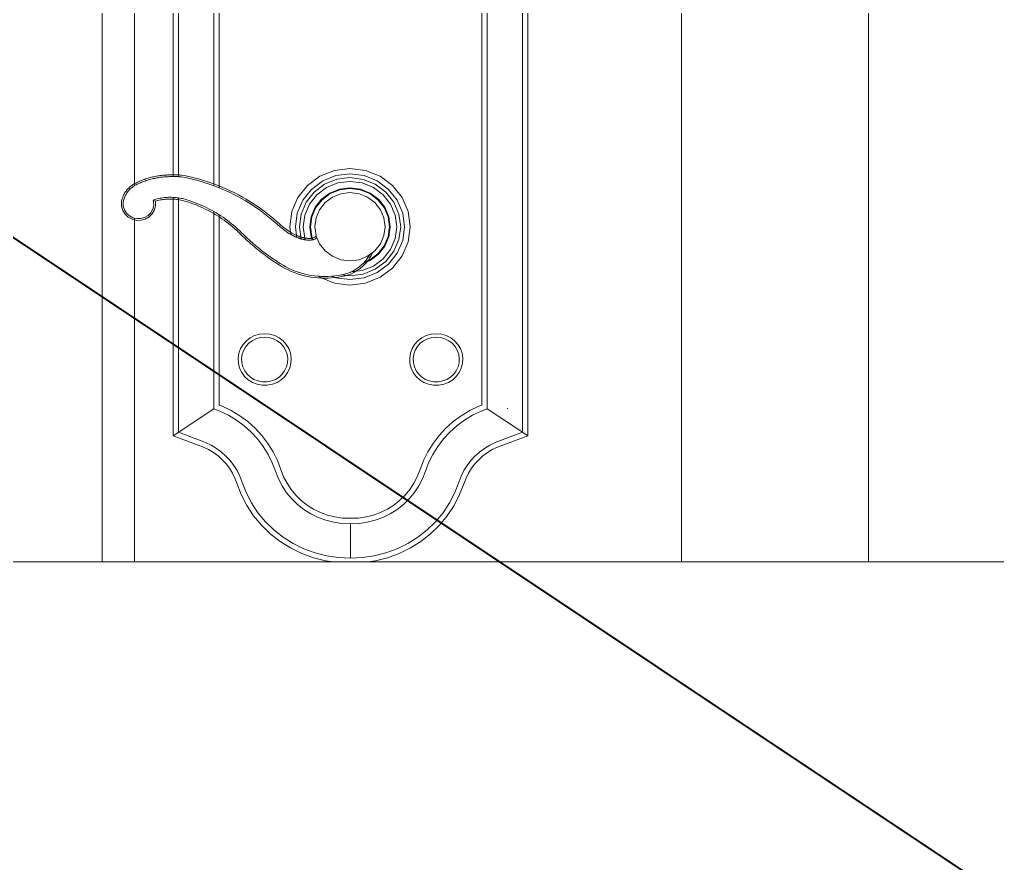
# Model space of a CAD drawing. Header units: inches. Extents: x 141029 to 151573, y -22384 to -18036.
# Drawn here: x 144641.56 to 144649.12, y -20345.36 to -20338.82 of the extents above; entities that cross this region are included whole.
import ezdxf

# ---------------------------------------------------------------- set-up
doc = ezdxf.new("R2010")
doc.units = ezdxf.units.IN
doc.header["$LTSCALE"] = 0.5
doc.header["$MEASUREMENT"] = 0
doc.layers.add('wall', color=1, linetype='Continuous', lineweight=40)
doc.layers.add('window', color=4, linetype='Continuous', lineweight=13)

msp = doc.modelspace()

# ---------------------------------------------------------------- linework, layer by layer
at = {"layer": 'wall'}
msp.add_line((141502.3127, -18246.2415), (147362.4398, -22155.7402), dxfattribs=at)
at = {"layer": 'window'}
for p, q in [((144648.1269, -20343.0225), (144648.1269, -20294.61)), ((144646.6807, -20343.0225), (144646.6807, -20296.1921)), ((144642.4507, -20340.1102), (144642.4507, -20300.2955)), ((144642.1987, -20300.54), (144642.1987, -20343.0225)), ((144642.7483, -20340.0399), (144642.7483, -20333.8241)), ((144645.4915, -20333.8241), (144645.4915, -20342.0456)), ((144642.7893, -20340.0272), (144642.7887, -20333.851)), ((144645.4511, -20333.851), (144645.4511, -20342.0188)), ((144643.0621, -20340.1109), (144643.0621, -20334.0328)), ((144643.1051, -20334.0614), (144643.1051, -20340.1275)), ((144645.1347, -20341.8083), (144645.1347, -20334.0614)), ((144645.1777, -20334.0328), (144645.1777, -20341.8369)), ((144642.5823, -20340.045), (144642.5729, -20340.0474)), ((144642.5917, -20340.0428), (144642.5823, -20340.045)), ((144642.6013, -20340.0407), (144642.5917, -20340.0428)), ((144642.6108, -20340.0387), (144642.6013, -20340.0407)), ((144642.6204, -20340.0369), (144642.6108, -20340.0387)), ((144642.63, -20340.0353), (144642.6204, -20340.0369)), ((144642.6396, -20340.0338), (144642.63, -20340.0353)), ((144642.6417, -20340.0471), (144642.6323, -20340.0486)), ((144642.6492, -20340.0324), (144642.6396, -20340.0338)), ((144642.6511, -20340.0458), (144642.6417, -20340.0471)), ((144642.6589, -20340.0313), (144642.6492, -20340.0324)), ((144642.6605, -20340.0447), (144642.6511, -20340.0458)), ((144642.6686, -20340.0302), (144642.6589, -20340.0313)), ((144642.67, -20340.0437), (144642.6605, -20340.0447)), ((144642.6783, -20340.0294), (144642.6686, -20340.0302)), ((144642.6795, -20340.0428), (144642.67, -20340.0437)), ((144642.6839, -20340.0289), (144642.6783, -20340.0294)), ((144642.6849, -20340.0424), (144642.6795, -20340.0428)), ((144642.6894, -20340.0285), (144642.6839, -20340.0289)), ((144642.6904, -20340.042), (144642.6849, -20340.0424)), ((144642.6949, -20340.0282), (144642.6894, -20340.0285)), ((144642.6958, -20340.0417), (144642.6904, -20340.042)), ((144642.7005, -20340.0279), (144642.6949, -20340.0282)), ((144642.7013, -20340.0413), (144642.6958, -20340.0417)), ((144642.706, -20340.0276), (144642.7005, -20340.0279)), ((144642.7067, -20340.041), (144642.7013, -20340.0413)), ((144642.7116, -20340.0273), (144642.706, -20340.0276)), ((144642.7122, -20340.0408), (144642.7067, -20340.041)), ((144642.7171, -20340.0271), (144642.7116, -20340.0273)), ((144642.7177, -20340.0406), (144642.7122, -20340.0408)), ((144642.7227, -20340.0269), (144642.7171, -20340.0271)), ((144642.7231, -20340.0404), (144642.7177, -20340.0406)), ((144642.7282, -20340.0267), (144642.7227, -20340.0269)), ((144642.7286, -20340.0402), (144642.7231, -20340.0404)), ((144642.7338, -20340.0266), (144642.7282, -20340.0267)), ((144642.734, -20340.0401), (144642.7286, -20340.0402)), ((144642.7393, -20340.0265), (144642.7338, -20340.0266)), ((144642.7395, -20340.04), (144642.734, -20340.0401)), ((144642.7449, -20340.0264), (144642.7393, -20340.0265)), ((144642.745, -20340.0399), (144642.7395, -20340.04)), ((144642.7504, -20340.0264), (144642.7449, -20340.0264)), ((144642.7483, -20340.0399), (144642.745, -20340.0399)), ((144642.7504, -20340.0399), (144642.7483, -20340.0399)), ((144642.756, -20340.0264), (144642.7504, -20340.0264)), ((144642.7559, -20340.0399), (144642.7504, -20340.0399)), ((144642.7614, -20340.04), (144642.7559, -20340.0399)), ((144642.7615, -20340.0265), (144642.756, -20340.0264)), ((144642.7668, -20340.04), (144642.7614, -20340.04)), ((144642.7671, -20340.0265), (144642.7615, -20340.0265)), ((144642.7723, -20340.0401), (144642.7668, -20340.04)), ((144642.7726, -20340.0266), (144642.7671, -20340.0265)), ((144642.7777, -20340.0403), (144642.7723, -20340.0401)), ((144642.7782, -20340.0268), (144642.7726, -20340.0266)), ((144642.7832, -20340.0405), (144642.7777, -20340.0403)), ((144642.7837, -20340.027), (144642.7782, -20340.0268)), ((144642.7887, -20340.0407), (144642.7832, -20340.0405)), ((144642.7893, -20340.0272), (144642.7837, -20340.027)), ((144642.7887, -20340.0407), (144642.7893, -20340.0272)), ((144642.7941, -20340.0409), (144642.7887, -20340.0407)), ((144642.7948, -20340.0274), (144642.7893, -20340.0272)), ((144642.7996, -20340.0412), (144642.7941, -20340.0409)), ((144642.8003, -20340.0277), (144642.7948, -20340.0274)), ((144642.805, -20340.0415), (144642.7996, -20340.0412)), ((144642.8059, -20340.028), (144642.8003, -20340.0277)), ((144642.8105, -20340.0418), (144642.805, -20340.0415)), ((144642.8123, -20340.0284), (144642.8059, -20340.028)), ((144642.8432, -20340.0482), (144642.8105, -20340.0418)), ((144642.8461, -20340.035), (144642.8123, -20340.0284)), ((144642.8789, -20340.0422), (144642.8461, -20340.035)), ((144642.9115, -20340.05), (144642.8789, -20340.0422)), ((144643.8834, -20340.0372), (144643.787, -20340.109)), ((144643.9957, -20339.992), (144643.8834, -20340.0372)), ((144644.007, -20340.0329), (144643.9052, -20340.0738)), ((144644.1162, -20339.9766), (144643.9957, -20339.992)), ((144644.1162, -20340.019), (144644.007, -20340.0329)), ((144644.2367, -20339.992), (144644.1162, -20339.9766)), ((144644.2255, -20340.0329), (144644.1162, -20340.019)), ((144644.3272, -20340.0738), (144644.2255, -20340.0329)), ((144644.349, -20340.0372), (144644.2367, -20339.992)), ((144644.4455, -20340.109), (144644.349, -20340.0372)), ((144642.4161, -20340.118), (144642.4103, -20340.1231)), ((144642.4222, -20340.1131), (144642.4161, -20340.118)), ((144642.4284, -20340.1084), (144642.4222, -20340.1131)), ((144642.4348, -20340.104), (144642.4284, -20340.1084)), ((144642.4367, -20340.1193), (144642.4309, -20340.1236)), ((144642.4414, -20340.0998), (144642.4348, -20340.104)), ((144642.4427, -20340.1152), (144642.4367, -20340.1193)), ((144642.4482, -20340.0959), (144642.4414, -20340.0998)), ((144642.4488, -20340.1113), (144642.4427, -20340.1152)), ((144642.455, -20340.0923), (144642.4482, -20340.0959)), ((144642.4507, -20340.1102), (144642.4488, -20340.1113)), ((144642.4551, -20340.1076), (144642.4507, -20340.1102)), ((144642.4638, -20340.0879), (144642.455, -20340.0923)), ((144642.4615, -20340.1042), (144642.4551, -20340.1076)), ((144642.47, -20340.1), (144642.4615, -20340.1042)), ((144642.4725, -20340.0837), (144642.4638, -20340.0879)), ((144642.4785, -20340.0959), (144642.47, -20340.1)), ((144642.4813, -20340.0797), (144642.4725, -20340.0837)), ((144642.4872, -20340.092), (144642.4785, -20340.0959)), ((144642.4902, -20340.0758), (144642.4813, -20340.0797)), ((144642.4958, -20340.0882), (144642.4872, -20340.092)), ((144642.4992, -20340.0721), (144642.4902, -20340.0758)), ((144642.5046, -20340.0845), (144642.4958, -20340.0882)), ((144642.5082, -20340.0685), (144642.4992, -20340.0721)), ((144642.5134, -20340.081), (144642.5046, -20340.0845)), ((144642.5173, -20340.065), (144642.5082, -20340.0685)), ((144642.5222, -20340.0776), (144642.5134, -20340.081)), ((144642.5264, -20340.0617), (144642.5173, -20340.065)), ((144642.5312, -20340.0744), (144642.5222, -20340.0776)), ((144642.5356, -20340.0586), (144642.5264, -20340.0617)), ((144642.5401, -20340.0713), (144642.5312, -20340.0744)), ((144642.5448, -20340.0556), (144642.5356, -20340.0586)), ((144642.5492, -20340.0684), (144642.5401, -20340.0713)), ((144642.5541, -20340.0527), (144642.5448, -20340.0556)), ((144642.5582, -20340.0656), (144642.5492, -20340.0684)), ((144642.5635, -20340.05), (144642.5541, -20340.0527)), ((144642.5673, -20340.0629), (144642.5582, -20340.0656)), ((144642.5729, -20340.0474), (144642.5635, -20340.05)), ((144642.5765, -20340.0604), (144642.5673, -20340.0629)), ((144642.5857, -20340.0581), (144642.5765, -20340.0604)), ((144642.595, -20340.0559), (144642.5857, -20340.0581)), ((144642.6042, -20340.0538), (144642.595, -20340.0559)), ((144642.6135, -20340.0519), (144642.6042, -20340.0538)), ((144642.6229, -20340.0502), (144642.6135, -20340.0519)), ((144642.6323, -20340.0486), (144642.6229, -20340.0502)), ((144642.8757, -20340.0553), (144642.8432, -20340.0482)), ((144642.908, -20340.0631), (144642.8757, -20340.0553)), ((144642.9402, -20340.0716), (144642.908, -20340.0631)), ((144642.944, -20340.0586), (144642.9115, -20340.05)), ((144642.9721, -20340.0808), (144642.9402, -20340.0716)), ((144642.9762, -20340.0679), (144642.944, -20340.0586)), ((144643.0039, -20340.0907), (144642.9721, -20340.0808)), ((144643.0083, -20340.0779), (144642.9762, -20340.0679)), ((144643.0354, -20340.1012), (144643.0039, -20340.0907)), ((144643.0401, -20340.0885), (144643.0083, -20340.0779)), ((144643.0621, -20340.1109), (144643.0354, -20340.1012)), ((144643.0716, -20340.0999), (144643.0401, -20340.0885)), ((144643.0666, -20340.1125), (144643.0621, -20340.1109)), ((144643.0976, -20340.1244), (144643.0666, -20340.1125)), ((144643.1029, -20340.1119), (144643.0716, -20340.0999)), ((144643.1339, -20340.1247), (144643.1029, -20340.1119)), ((144643.787, -20340.109), (144643.713, -20340.2025)), ((144643.9052, -20340.0738), (144643.8178, -20340.1389)), ((144643.9204, -20340.0994), (144643.8393, -20340.1597)), ((144644.0147, -20340.0607), (144643.9204, -20340.0994)), ((144644.0227, -20340.0896), (144643.9355, -20340.1246)), ((144644.1162, -20340.0478), (144644.0147, -20340.0607)), ((144644.1162, -20340.0776), (144644.0227, -20340.0896)), ((144644.2176, -20340.0614), (144644.1162, -20340.0478)), ((144644.2098, -20340.0896), (144644.1162, -20340.0776)), ((144644.297, -20340.1246), (144644.2098, -20340.0896)), ((144644.312, -20340.0994), (144644.2176, -20340.0614)), ((144644.3931, -20340.1597), (144644.312, -20340.0994)), ((144644.4146, -20340.1389), (144644.3272, -20340.0738)), ((144644.5195, -20340.2025), (144644.4455, -20340.109)), ((144642.3615, -20340.1918), (144642.3586, -20340.1989)), ((144642.3646, -20340.1848), (144642.3615, -20340.1918)), ((144642.368, -20340.1779), (144642.3646, -20340.1848)), ((144642.3717, -20340.1711), (144642.368, -20340.1779)), ((144642.3756, -20340.1645), (144642.3717, -20340.1711)), ((144642.3743, -20340.1969), (144642.3717, -20340.2036)), ((144642.3772, -20340.1904), (144642.3743, -20340.1969)), ((144642.3799, -20340.1581), (144642.3756, -20340.1645)), ((144642.3804, -20340.184), (144642.3772, -20340.1904)), ((144642.3843, -20340.1518), (144642.3799, -20340.1581)), ((144642.3839, -20340.1777), (144642.3804, -20340.184)), ((144642.3875, -20340.1715), (144642.3839, -20340.1777)), ((144642.3891, -20340.1457), (144642.3843, -20340.1518)), ((144642.3915, -20340.1655), (144642.3875, -20340.1715)), ((144642.394, -20340.1397), (144642.3891, -20340.1457)), ((144642.3956, -20340.1597), (144642.3915, -20340.1655)), ((144642.3992, -20340.134), (144642.394, -20340.1397)), ((144642.4, -20340.154), (144642.3956, -20340.1597)), ((144642.4046, -20340.1284), (144642.3992, -20340.134)), ((144642.4046, -20340.1484), (144642.4, -20340.154)), ((144642.4103, -20340.1231), (144642.4046, -20340.1284)), ((144642.4095, -20340.1431), (144642.4046, -20340.1484)), ((144642.4145, -20340.1379), (144642.4095, -20340.1431)), ((144642.4198, -20340.1329), (144642.4145, -20340.1379)), ((144642.4252, -20340.1282), (144642.4198, -20340.1329)), ((144642.4309, -20340.1236), (144642.4252, -20340.1282)), ((144643.1051, -20340.1275), (144643.0976, -20340.1244)), ((144643.1283, -20340.137), (144643.1051, -20340.1275)), ((144643.1587, -20340.1503), (144643.1283, -20340.137)), ((144643.1645, -20340.1381), (144643.1339, -20340.1247)), ((144643.1888, -20340.1642), (144643.1587, -20340.1503)), ((144643.1949, -20340.1521), (144643.1645, -20340.1381)), ((144643.2185, -20340.1788), (144643.1888, -20340.1642)), ((144643.2249, -20340.1668), (144643.1949, -20340.1521)), ((144643.2479, -20340.194), (144643.2185, -20340.1788)), ((144643.2546, -20340.1822), (144643.2249, -20340.1668)), ((144643.277, -20340.2099), (144643.2479, -20340.194)), ((144643.2839, -20340.1982), (144643.2546, -20340.1822)), ((144643.3129, -20340.2149), (144643.2839, -20340.1982)), ((144643.8178, -20340.1389), (144643.7507, -20340.2237)), ((144643.8393, -20340.1597), (144643.7771, -20340.2384)), ((144643.8606, -20340.1803), (144643.8031, -20340.253)), ((144643.9355, -20340.1246), (144643.8606, -20340.1803)), ((144643.9609, -20340.1674), (144643.8965, -20340.2152)), ((144643.9636, -20340.172), (144643.9004, -20340.219)), ((144644.0358, -20340.1372), (144643.9609, -20340.1674)), ((144644.0372, -20340.1424), (144643.9636, -20340.172)), ((144643.9802, -20340.1998), (144644.0458, -20340.1734)), ((144644.1162, -20340.127), (144644.0358, -20340.1372)), ((144644.1162, -20340.1323), (144644.0372, -20340.1424)), ((144644.0458, -20340.1734), (144644.1162, -20340.1645)), ((144644.1966, -20340.1372), (144644.1162, -20340.127)), ((144644.1952, -20340.1424), (144644.1162, -20340.1323)), ((144644.1162, -20340.1645), (144644.1866, -20340.1734)), ((144644.1866, -20340.1734), (144644.2523, -20340.1998)), ((144644.2688, -20340.172), (144644.1952, -20340.1424)), ((144644.2716, -20340.1674), (144644.1966, -20340.1372)), ((144644.332, -20340.219), (144644.2688, -20340.172)), ((144644.3359, -20340.2152), (144644.2716, -20340.1674)), ((144644.3719, -20340.1803), (144644.297, -20340.1246)), ((144644.4293, -20340.253), (144644.3719, -20340.1803)), ((144644.4554, -20340.2384), (144644.3931, -20340.1597)), ((144644.4817, -20340.2237), (144644.4146, -20340.1389)), ((144642.3501, -20340.2283), (144642.3485, -20340.2369)), ((144642.3485, -20340.2369), (144642.3492, -20340.27)), ((144642.3492, -20340.27), (144642.3587, -20340.3023)), ((144642.3518, -20340.2208), (144642.3501, -20340.2283)), ((144642.3538, -20340.2135), (144642.3518, -20340.2208)), ((144642.356, -20340.2061), (144642.3538, -20340.2135)), ((144642.3586, -20340.1989), (144642.356, -20340.2061)), ((144642.3638, -20340.2309), (144642.3625, -20340.2379)), ((144642.3625, -20340.2379), (144642.363, -20340.268)), ((144642.363, -20340.268), (144642.3716, -20340.2969)), ((144642.3653, -20340.224), (144642.3638, -20340.2309)), ((144642.3672, -20340.2171), (144642.3653, -20340.224)), ((144642.3693, -20340.2103), (144642.3672, -20340.2171)), ((144642.3717, -20340.2036), (144642.3693, -20340.2103)), ((144642.5908, -20340.293), (144642.5983, -20340.2638)), ((144642.5941, -20340.2215), (144642.6046, -20340.2182)), ((144642.5977, -20340.2338), (144642.5941, -20340.2215)), ((144642.5941, -20340.2215), (144642.6093, -20340.2293)), ((144642.5983, -20340.2638), (144642.5977, -20340.2338)), ((144642.6039, -20340.298), (144642.6122, -20340.2653)), ((144642.6046, -20340.2182), (144642.6151, -20340.2152)), ((144642.6087, -20340.2311), (144642.6112, -20340.2304)), ((144642.6112, -20340.2304), (144642.6188, -20340.2282)), ((144642.6116, -20340.2317), (144642.6112, -20340.2304)), ((144642.6122, -20340.2653), (144642.6116, -20340.2317)), ((144642.6151, -20340.2152), (144642.6257, -20340.2125)), ((144642.6188, -20340.2282), (144642.6291, -20340.2256)), ((144642.6257, -20340.2125), (144642.6364, -20340.21)), ((144642.6291, -20340.2256), (144642.6394, -20340.2232)), ((144642.6364, -20340.21), (144642.6471, -20340.2078)), ((144642.6394, -20340.2232), (144642.6498, -20340.2211)), ((144642.6471, -20340.2078), (144642.658, -20340.2059)), ((144642.6498, -20340.2211), (144642.6603, -20340.2192)), ((144642.658, -20340.2059), (144642.6688, -20340.2043)), ((144642.6603, -20340.2192), (144642.6708, -20340.2177)), ((144642.6688, -20340.2043), (144642.6797, -20340.2029)), ((144642.6708, -20340.2177), (144642.6813, -20340.2163)), ((144642.6797, -20340.2029), (144642.6906, -20340.2019)), ((144642.6813, -20340.2163), (144642.6919, -20340.2153)), ((144642.6906, -20340.2019), (144642.7016, -20340.2011)), ((144642.6919, -20340.2153), (144642.7024, -20340.2145)), ((144642.7016, -20340.2011), (144642.7126, -20340.2006)), ((144642.7024, -20340.2145), (144642.713, -20340.2141)), ((144642.7126, -20340.2006), (144642.7235, -20340.2003)), ((144642.713, -20340.2141), (144642.7237, -20340.2138)), ((144642.7235, -20340.2003), (144642.7345, -20340.2004)), ((144642.7237, -20340.2138), (144642.7343, -20340.2139)), ((144642.7343, -20340.2139), (144642.7449, -20340.2142)), ((144642.7345, -20340.2004), (144642.7455, -20340.2007)), ((144642.7449, -20340.2142), (144642.7555, -20340.2148)), ((144642.7455, -20340.2007), (144642.7483, -20340.2009)), ((144642.7483, -20340.2009), (144642.7565, -20340.2014)), ((144642.7483, -20342.0456), (144642.7483, -20340.2009)), ((144642.7555, -20340.2148), (144642.7661, -20340.2157)), ((144642.7565, -20340.2014), (144642.7674, -20340.2022)), ((144642.7661, -20340.2157), (144642.7766, -20340.2168)), ((144642.7674, -20340.2022), (144642.7783, -20340.2034)), ((144642.7766, -20340.2168), (144642.7871, -20340.2182)), ((144642.7783, -20340.2034), (144642.7892, -20340.2049)), ((144642.7871, -20340.2182), (144642.7976, -20340.2199)), ((144642.7887, -20342.0188), (144642.7892, -20340.2049)), ((144642.7892, -20340.2049), (144642.8001, -20340.2066)), ((144642.7976, -20340.2199), (144642.808, -20340.2219)), ((144642.8001, -20340.2066), (144642.8108, -20340.2086)), ((144642.808, -20340.2219), (144642.8184, -20340.2241)), ((144642.8108, -20340.2086), (144642.8216, -20340.2109)), ((144642.8184, -20340.2241), (144642.8287, -20340.2266)), ((144642.8216, -20340.2109), (144642.8322, -20340.2135)), ((144642.8287, -20340.2266), (144642.8389, -20340.2293)), ((144642.8322, -20340.2135), (144642.8428, -20340.2163)), ((144642.8389, -20340.2293), (144642.8491, -20340.2323)), ((144642.8428, -20340.2163), (144642.8533, -20340.2194)), ((144642.8491, -20340.2323), (144642.8688, -20340.2386)), ((144642.8533, -20340.2194), (144642.8733, -20340.2258)), ((144642.8688, -20340.2386), (144642.8883, -20340.2453)), ((144642.8733, -20340.2258), (144642.8931, -20340.2326)), ((144642.8883, -20340.2453), (144642.9077, -20340.2524)), ((144642.8931, -20340.2326), (144642.9128, -20340.2398)), ((144642.9077, -20340.2524), (144642.927, -20340.2599)), ((144642.9128, -20340.2398), (144642.9323, -20340.2474)), ((144642.927, -20340.2599), (144642.9461, -20340.2678)), ((144642.9323, -20340.2474), (144642.9516, -20340.2554)), ((144642.9461, -20340.2678), (144642.965, -20340.276)), ((144642.9516, -20340.2554), (144642.9708, -20340.2637)), ((144642.9708, -20340.2637), (144642.9898, -20340.2725)), ((144642.9898, -20340.2725), (144643.0086, -20340.2816)), ((144643.3056, -20340.2264), (144643.277, -20340.2099)), ((144643.3339, -20340.2435), (144643.3056, -20340.2264)), ((144643.3414, -20340.2321), (144643.3129, -20340.2149)), ((144643.3618, -20340.2612), (144643.3339, -20340.2435)), ((144643.3695, -20340.25), (144643.3414, -20340.2321)), ((144643.3892, -20340.2796), (144643.3618, -20340.2612)), ((144643.3973, -20340.2685), (144643.3695, -20340.25)), ((144643.4245, -20340.2876), (144643.3973, -20340.2685)), ((144643.713, -20340.2025), (144643.6665, -20340.3114)), ((144643.7507, -20340.2237), (144643.7086, -20340.3224)), ((144643.7771, -20340.2384), (144643.738, -20340.33)), ((144643.8031, -20340.253), (144643.767, -20340.3376)), ((144643.8965, -20340.2152), (144643.8472, -20340.2777)), ((144643.9004, -20340.219), (144643.8519, -20340.2803)), ((144643.8806, -20340.2964), (144643.9239, -20340.2417)), ((144643.9239, -20340.2417), (144643.9802, -20340.1998)), ((144644.2523, -20340.1998), (144644.3086, -20340.2417)), ((144644.3086, -20340.2417), (144644.3518, -20340.2964)), ((144644.3805, -20340.2803), (144644.332, -20340.219)), ((144644.3853, -20340.2777), (144644.3359, -20340.2152)), ((144644.4655, -20340.3376), (144644.4293, -20340.253)), ((144644.4945, -20340.33), (144644.4554, -20340.2384)), ((144644.5239, -20340.3224), (144644.4817, -20340.2237)), ((144644.566, -20340.3114), (144644.5195, -20340.2025)), ((144642.3587, -20340.3023), (144642.3766, -20340.3311)), ((144642.3716, -20340.2969), (144642.3876, -20340.3226)), ((144642.3766, -20340.3311), (144642.4016, -20340.3544)), ((144642.3876, -20340.3226), (144642.4099, -20340.3435)), ((144642.4099, -20340.3435), (144642.437, -20340.358)), ((144642.5278, -20340.3564), (144642.5543, -20340.3409)), ((144642.5543, -20340.3409), (144642.5758, -20340.3193)), ((144642.5631, -20340.3516), (144642.5871, -20340.3274)), ((144642.5758, -20340.3193), (144642.5908, -20340.293)), ((144642.5871, -20340.3274), (144642.6039, -20340.298)), ((144642.965, -20340.276), (144642.9837, -20340.2846)), ((144642.9837, -20340.2846), (144643.0023, -20340.2936)), ((144643.0023, -20340.2936), (144643.0206, -20340.3029)), ((144643.0086, -20340.2816), (144643.0272, -20340.291)), ((144643.0206, -20340.3029), (144643.0388, -20340.3126)), ((144643.0272, -20340.291), (144643.0456, -20340.3009)), ((144643.0388, -20340.3126), (144643.0568, -20340.3227)), ((144643.0456, -20340.3009), (144643.0621, -20340.3101)), ((144643.0568, -20340.3227), (144643.0745, -20340.3331)), ((144643.0621, -20340.3101), (144643.0638, -20340.3111)), ((144643.0621, -20341.8369), (144643.0621, -20340.3101)), ((144643.0638, -20340.3111), (144643.0818, -20340.3216)), ((144643.0745, -20340.3331), (144643.092, -20340.3439)), ((144643.0818, -20340.3216), (144643.0996, -20340.3326)), ((144643.092, -20340.3439), (144643.1093, -20340.355)), ((144643.0996, -20340.3326), (144643.1051, -20340.3361)), ((144643.1051, -20340.3361), (144643.1171, -20340.3438)), ((144643.1051, -20340.3361), (144643.1051, -20341.8083)), ((144643.1171, -20340.3438), (144643.1344, -20340.3554)), ((144643.4163, -20340.2985), (144643.3892, -20340.2796)), ((144643.4429, -20340.318), (144643.4163, -20340.2985)), ((144643.4514, -20340.3073), (144643.4245, -20340.2876)), ((144643.469, -20340.3381), (144643.4429, -20340.318)), ((144643.4777, -20340.3276), (144643.4514, -20340.3073)), ((144643.4946, -20340.3587), (144643.469, -20340.3381)), ((144643.5036, -20340.3484), (144643.4777, -20340.3276)), ((144643.529, -20340.3697), (144643.5036, -20340.3484)), ((144643.6665, -20340.3114), (144643.6506, -20340.4284)), ((144643.7086, -20340.3224), (144643.6942, -20340.4284)), ((144643.738, -20340.33), (144643.7246, -20340.4284)), ((144643.767, -20340.3376), (144643.7547, -20340.4284)), ((144643.8472, -20340.2777), (144643.8161, -20340.3504)), ((144643.8519, -20340.2803), (144643.8215, -20340.3517)), ((144643.8534, -20340.3601), (144643.8806, -20340.2964)), ((144644.3518, -20340.2964), (144644.379, -20340.3601)), ((144644.411, -20340.3517), (144644.3805, -20340.2803)), ((144644.4163, -20340.3504), (144644.3853, -20340.2777)), ((144644.4778, -20340.4284), (144644.4655, -20340.3376)), ((144644.5086, -20340.4284), (144644.4945, -20340.33)), ((144644.5383, -20340.4284), (144644.5239, -20340.3224)), ((144644.5819, -20340.4284), (144644.566, -20340.3114)), ((144642.4016, -20340.3544), (144642.4319, -20340.3707)), ((144642.4319, -20340.3707), (144642.4655, -20340.3788)), ((144642.437, -20340.358), (144642.4507, -20340.3613)), ((144642.4507, -20343.0225), (144642.4507, -20340.3613)), ((144642.4507, -20340.3613), (144642.4671, -20340.3653)), ((144642.4655, -20340.3788), (144642.5001, -20340.3782)), ((144642.4671, -20340.3653), (144642.498, -20340.3647)), ((144642.498, -20340.3647), (144642.5278, -20340.3564)), ((144642.5001, -20340.3782), (144642.5334, -20340.3689)), ((144642.5334, -20340.3689), (144642.5631, -20340.3516)), ((144643.1093, -20340.355), (144643.1263, -20340.3665)), ((144643.1263, -20340.3665), (144643.1431, -20340.3782)), ((144643.1344, -20340.3554), (144643.1514, -20340.3674)), ((144643.1431, -20340.3782), (144643.1597, -20340.3904)), ((144643.1514, -20340.3674), (144643.1682, -20340.3797)), ((144643.1597, -20340.3904), (144643.176, -20340.4028)), ((144643.1682, -20340.3797), (144643.1847, -20340.3923)), ((144643.176, -20340.4028), (144643.192, -20340.4156)), ((144643.1847, -20340.3923), (144643.2009, -20340.4052)), ((144643.192, -20340.4156), (144643.2077, -20340.4287)), ((144643.2009, -20340.4052), (144643.2169, -20340.4185)), ((144643.2169, -20340.4185), (144643.2326, -20340.4321)), ((144643.5198, -20340.3799), (144643.4946, -20340.3587)), ((144643.5919, -20340.442), (144643.5198, -20340.3799)), ((144643.6007, -20340.4315), (144643.529, -20340.3697)), ((144643.8161, -20340.3504), (144643.8055, -20340.4284)), ((144643.8215, -20340.3517), (144643.8111, -20340.4284)), ((144643.8442, -20340.4284), (144643.8534, -20340.3601)), ((144644.379, -20340.3601), (144644.3883, -20340.4284)), ((144644.4214, -20340.4284), (144644.411, -20340.3517)), ((144644.4269, -20340.4284), (144644.4163, -20340.3504)), ((144643.2077, -20340.4287), (144643.2232, -20340.4421)), ((144643.2232, -20340.4421), (144643.2384, -20340.4558)), ((144643.2326, -20340.4321), (144643.248, -20340.446)), ((144643.2384, -20340.4558), (144643.2533, -20340.4698)), ((144643.248, -20340.446), (144643.263, -20340.4602)), ((144643.2533, -20340.4698), (144643.2679, -20340.4841)), ((144643.263, -20340.4602), (144643.2778, -20340.4747)), ((144643.2679, -20340.4841), (144643.2792, -20340.4953)), ((144643.2778, -20340.4747), (144643.2891, -20340.4858)), ((144643.2792, -20340.4953), (144643.2907, -20340.5065)), ((144643.2891, -20340.4858), (144643.3005, -20340.4969)), ((144643.3005, -20340.4969), (144643.312, -20340.5079)), ((144643.6442, -20340.4799), (144643.5919, -20340.442)), ((144643.652, -20340.4687), (144643.6007, -20340.4315)), ((144643.6587, -20340.4884), (144643.6442, -20340.4799)), ((144643.6506, -20340.4284), (144643.6587, -20340.4884)), ((144643.6672, -20340.4775), (144643.652, -20340.4687)), ((144643.6604, -20340.4894), (144643.6587, -20340.4884)), ((144643.6934, -20340.5057), (144643.6604, -20340.4894)), ((144643.6995, -20340.4936), (144643.6672, -20340.4775)), ((144643.6942, -20340.4284), (144643.7029, -20340.4951)), ((144643.7029, -20340.4951), (144643.6995, -20340.4936)), ((144643.7064, -20340.4967), (144643.7029, -20340.4951)), ((144643.7029, -20340.4951), (144643.7054, -20340.511)), ((144643.7098, -20340.4982), (144643.7064, -20340.4967)), ((144643.7134, -20340.4996), (144643.7098, -20340.4982)), ((144643.7169, -20340.501), (144643.7134, -20340.4996)), ((144643.7246, -20340.4284), (144643.7348, -20340.5073)), ((144643.7547, -20340.4284), (144643.7681, -20340.5155)), ((144643.8055, -20340.4284), (144643.8161, -20340.5064)), ((144643.8111, -20340.4284), (144643.8215, -20340.505)), ((144643.8534, -20340.4967), (144643.8442, -20340.4284)), ((144643.8554, -20340.5013), (144643.8534, -20340.4967)), ((144644.379, -20340.4967), (144644.3518, -20340.5603)), ((144644.3883, -20340.4284), (144644.379, -20340.4967)), ((144644.411, -20340.505), (144644.4214, -20340.4284)), ((144644.4163, -20340.5064), (144644.4269, -20340.4284)), ((144644.4655, -20340.5191), (144644.4778, -20340.4284)), ((144644.4945, -20340.5267), (144644.5086, -20340.4284)), ((144644.5239, -20340.5343), (144644.5383, -20340.4284)), ((144644.566, -20340.5453), (144644.5819, -20340.4284)), ((144643.2907, -20340.5065), (144643.3023, -20340.5176)), ((144643.3023, -20340.5176), (144643.3141, -20340.5285)), ((144643.312, -20340.5079), (144643.3237, -20340.5188)), ((144643.3141, -20340.5285), (144643.3259, -20340.5394)), ((144643.3237, -20340.5188), (144643.3354, -20340.5295)), ((144643.3259, -20340.5394), (144643.3378, -20340.5501)), ((144643.3354, -20340.5295), (144643.3472, -20340.5402)), ((144643.3378, -20340.5501), (144643.3498, -20340.5607)), ((144643.3472, -20340.5402), (144643.3591, -20340.5507)), ((144643.3498, -20340.5607), (144643.362, -20340.5713)), ((144643.3591, -20340.5507), (144643.3712, -20340.5612)), ((144643.362, -20340.5713), (144643.3742, -20340.5817)), ((144643.3712, -20340.5612), (144643.3833, -20340.5715)), ((144643.3833, -20340.5715), (144643.3955, -20340.5817)), ((144643.697, -20340.5074), (144643.6934, -20340.5057)), ((144643.7006, -20340.509), (144643.697, -20340.5074)), ((144643.7043, -20340.5106), (144643.7006, -20340.509)), ((144643.7054, -20340.511), (144643.7043, -20340.5106)), ((144643.708, -20340.5121), (144643.7054, -20340.511)), ((144643.7117, -20340.5136), (144643.708, -20340.5121)), ((144643.7155, -20340.515), (144643.7117, -20340.5136)), ((144643.7192, -20340.5163), (144643.7155, -20340.515)), ((144643.7204, -20340.5024), (144643.7169, -20340.501)), ((144643.723, -20340.5177), (144643.7192, -20340.5163)), ((144643.724, -20340.5037), (144643.7204, -20340.5024)), ((144643.7268, -20340.5189), (144643.723, -20340.5177)), ((144643.7276, -20340.5049), (144643.724, -20340.5037)), ((144643.7306, -20340.5201), (144643.7268, -20340.5189)), ((144643.7312, -20340.5061), (144643.7276, -20340.5049)), ((144643.7344, -20340.5213), (144643.7306, -20340.5201)), ((144643.7348, -20340.5073), (144643.7312, -20340.5061)), ((144643.7366, -20340.5219), (144643.7344, -20340.5213)), ((144643.7348, -20340.5073), (144643.7383, -20340.5224)), ((144643.7348, -20340.5073), (144643.7366, -20340.5219)), ((144643.7385, -20340.5084), (144643.7348, -20340.5073)), ((144643.7383, -20340.5224), (144643.7366, -20340.5219)), ((144643.7421, -20340.5235), (144643.7383, -20340.5224)), ((144643.7421, -20340.5095), (144643.7385, -20340.5084)), ((144643.7458, -20340.5105), (144643.7421, -20340.5095)), ((144643.746, -20340.5245), (144643.7421, -20340.5235)), ((144643.7495, -20340.5114), (144643.7458, -20340.5105)), ((144643.7499, -20340.5254), (144643.746, -20340.5245)), ((144643.7532, -20340.5123), (144643.7495, -20340.5114)), ((144643.7538, -20340.5263), (144643.7499, -20340.5254)), ((144643.7569, -20340.5132), (144643.7532, -20340.5123)), ((144643.7577, -20340.5272), (144643.7538, -20340.5263)), ((144643.7606, -20340.514), (144643.7569, -20340.5132)), ((144643.7616, -20340.528), (144643.7577, -20340.5272)), ((144643.7644, -20340.5147), (144643.7606, -20340.514)), ((144643.7656, -20340.5287), (144643.7616, -20340.528)), ((144643.7681, -20340.5155), (144643.7644, -20340.5147)), ((144643.7695, -20340.5294), (144643.7656, -20340.5287)), ((144643.7681, -20340.5155), (144643.767, -20340.5191)), ((144643.767, -20340.5191), (144643.7695, -20340.5294)), ((144643.7719, -20340.5161), (144643.7681, -20340.5155)), ((144643.7715, -20340.5297), (144643.7695, -20340.5294)), ((144643.7735, -20340.53), (144643.7715, -20340.5297)), ((144643.7756, -20340.5167), (144643.7719, -20340.5161)), ((144643.7774, -20340.5306), (144643.7735, -20340.53)), ((144643.7794, -20340.5173), (144643.7756, -20340.5167)), ((144643.7814, -20340.5311), (144643.7774, -20340.5306)), ((144643.7832, -20340.5178), (144643.7794, -20340.5173)), ((144643.7854, -20340.5316), (144643.7814, -20340.5311)), ((144643.7868, -20340.5182), (144643.7832, -20340.5178)), ((144643.7918, -20340.5321), (144643.7854, -20340.5316)), ((144643.7925, -20340.5186), (144643.7868, -20340.5182)), ((144643.7983, -20340.5322), (144643.7918, -20340.5321)), ((144643.7986, -20340.5187), (144643.7925, -20340.5186)), ((144643.8043, -20340.5324), (144643.7983, -20340.5322)), ((144643.8043, -20340.5189), (144643.7986, -20340.5187)), ((144643.8095, -20340.5187), (144643.8043, -20340.5189)), ((144643.8103, -20340.5322), (144643.8043, -20340.5324)), ((144643.8146, -20340.5183), (144643.8095, -20340.5187)), ((144643.8163, -20340.5317), (144643.8103, -20340.5322)), ((144643.8197, -20340.5175), (144643.8146, -20340.5183)), ((144643.8161, -20340.5064), (144643.8197, -20340.5175)), ((144643.8223, -20340.5307), (144643.8163, -20340.5317)), ((144643.8247, -20340.5164), (144643.8197, -20340.5175)), ((144643.8197, -20340.5175), (144643.8262, -20340.5299)), ((144643.8215, -20340.505), (144643.8247, -20340.5164)), ((144643.8262, -20340.5299), (144643.8223, -20340.5307)), ((144643.8296, -20340.515), (144643.8247, -20340.5164)), ((144643.8247, -20340.5164), (144643.8315, -20340.5285)), ((144643.8282, -20340.5294), (144643.8262, -20340.5299)), ((144643.8315, -20340.5285), (144643.8282, -20340.5294)), ((144643.8345, -20340.5133), (144643.8296, -20340.515)), ((144643.834, -20340.5278), (144643.8315, -20340.5285)), ((144643.8396, -20340.5258), (144643.834, -20340.5278)), ((144643.8392, -20340.5113), (144643.8345, -20340.5133)), ((144643.8438, -20340.509), (144643.8392, -20340.5113)), ((144643.8452, -20340.5234), (144643.8396, -20340.5258)), ((144643.8482, -20340.5064), (144643.8438, -20340.509)), ((144643.8505, -20340.5208), (144643.8452, -20340.5234)), ((144643.8524, -20340.5036), (144643.8482, -20340.5064)), ((144643.8557, -20340.5177), (144643.8505, -20340.5208)), ((144643.8554, -20340.5013), (144643.8524, -20340.5036)), ((144643.8554, -20340.5013), (144643.8607, -20340.5144)), ((144643.8607, -20340.5144), (144643.8557, -20340.5177)), ((144643.8806, -20340.5603), (144643.8607, -20340.5144)), ((144643.9239, -20340.615), (144643.8806, -20340.5603)), ((144644.3518, -20340.5603), (144644.3086, -20340.615)), ((144644.332, -20340.6377), (144644.3805, -20340.5764)), ((144644.3805, -20340.5764), (144644.411, -20340.505)), ((144644.3853, -20340.5791), (144644.4163, -20340.5064)), ((144644.4293, -20340.6037), (144644.4655, -20340.5191)), ((144644.4554, -20340.6183), (144644.4945, -20340.5267)), ((144644.4817, -20340.6331), (144644.5239, -20340.5343)), ((144644.5195, -20340.6542), (144644.566, -20340.5453)), ((144643.3742, -20340.5817), (144643.3865, -20340.592)), ((144643.3865, -20340.592), (144643.3989, -20340.6022)), ((144643.3955, -20340.5817), (144643.4079, -20340.5918)), ((144643.3989, -20340.6022), (144643.4115, -20340.6122)), ((144643.4079, -20340.5918), (144643.4203, -20340.6018)), ((144643.4115, -20340.6122), (144643.4241, -20340.6222)), ((144643.4203, -20340.6018), (144643.4328, -20340.6117)), ((144643.4241, -20340.6222), (144643.4368, -20340.632)), ((144643.4328, -20340.6117), (144643.4454, -20340.6214)), ((144643.4368, -20340.632), (144643.4496, -20340.6417)), ((144643.4454, -20340.6214), (144643.4582, -20340.6311)), ((144643.4496, -20340.6417), (144643.4625, -20340.6513)), ((144643.4582, -20340.6311), (144643.471, -20340.6406)), ((144643.4625, -20340.6513), (144643.4756, -20340.6608)), ((144643.471, -20340.6406), (144643.4839, -20340.65)), ((144643.4839, -20340.65), (144643.4969, -20340.6593)), ((144643.9802, -20340.6569), (144643.9239, -20340.615)), ((144644.3086, -20340.615), (144644.2523, -20340.6569)), ((144644.2555, -20340.6655), (144644.2637, -20340.6521)), ((144644.2637, -20340.6521), (144644.2675, -20340.6456)), ((144644.2688, -20340.6847), (144644.332, -20340.6377)), ((144644.2716, -20340.6894), (144644.3359, -20340.6415)), ((144644.2758, -20340.6589), (144644.2838, -20340.6448)), ((144644.2838, -20340.6448), (144644.2913, -20340.6305)), ((144644.2913, -20340.6305), (144644.2932, -20340.6264)), ((144644.3359, -20340.6415), (144644.3853, -20340.5791)), ((144644.3719, -20340.6764), (144644.4293, -20340.6037)), ((144644.3931, -20340.697), (144644.4554, -20340.6183)), ((144644.4146, -20340.7178), (144644.4817, -20340.6331)), ((144643.4756, -20340.6608), (144643.4886, -20340.6702)), ((144643.4886, -20340.6702), (144643.5018, -20340.6794)), ((144643.4969, -20340.6593), (144643.5099, -20340.6685)), ((144643.5018, -20340.6794), (144643.5151, -20340.6886)), ((144643.5099, -20340.6685), (144643.5231, -20340.6775)), ((144643.5151, -20340.6886), (144643.5285, -20340.6976)), ((144643.5231, -20340.6775), (144643.5364, -20340.6865)), ((144643.5285, -20340.6976), (144643.5419, -20340.7065)), ((144643.5364, -20340.6865), (144643.5497, -20340.6953)), ((144643.5419, -20340.7065), (144643.5555, -20340.7152)), ((144643.5497, -20340.6953), (144643.5631, -20340.704)), ((144643.5555, -20340.7152), (144643.5691, -20340.7239)), ((144643.5631, -20340.704), (144643.5766, -20340.7125)), ((144643.5691, -20340.7239), (144643.5914, -20340.7376)), ((144643.5766, -20340.7125), (144643.5986, -20340.7261)), ((144643.5986, -20340.7261), (144643.6211, -20340.7387)), ((144644.0458, -20340.6833), (144643.9802, -20340.6569)), ((144644.1162, -20340.6923), (144644.0458, -20340.6833)), ((144644.1866, -20340.6833), (144644.1162, -20340.6923)), ((144644.1851, -20340.7406), (144644.2065, -20340.7229)), ((144644.2523, -20340.6569), (144644.1866, -20340.6833)), ((144644.2065, -20340.7229), (144644.2197, -20340.7102)), ((144644.2159, -20340.7329), (144644.2366, -20340.713)), ((144644.2197, -20340.7102), (144644.249, -20340.699)), ((144644.2197, -20340.7102), (144644.2264, -20340.7037)), ((144644.2264, -20340.7037), (144644.2291, -20340.7007)), ((144644.2291, -20340.7007), (144644.2688, -20340.6847)), ((144644.2291, -20340.7007), (144644.2381, -20340.6907)), ((144644.2366, -20340.713), (144644.249, -20340.699)), ((144644.2381, -20340.6907), (144644.2467, -20340.6786)), ((144644.2467, -20340.6786), (144644.2555, -20340.6655)), ((144644.249, -20340.699), (144644.2583, -20340.6861)), ((144644.249, -20340.699), (144644.2716, -20340.6894)), ((144644.2583, -20340.6861), (144644.2673, -20340.6727)), ((144644.2673, -20340.6727), (144644.2758, -20340.6589)), ((144644.297, -20340.7321), (144644.3719, -20340.6764)), ((144644.312, -20340.7574), (144644.3931, -20340.697)), ((144644.3272, -20340.7829), (144644.4146, -20340.7178)), ((144644.4455, -20340.7478), (144644.5195, -20340.6542)), ((144643.5914, -20340.7376), (144643.6144, -20340.7505)), ((144643.6144, -20340.7505), (144643.638, -20340.7625)), ((144643.6211, -20340.7387), (144643.6442, -20340.7504)), ((144643.638, -20340.7625), (144643.6621, -20340.7735)), ((144643.6442, -20340.7504), (144643.6677, -20340.7612)), ((144643.6621, -20340.7735), (144643.6866, -20340.7835)), ((144643.6677, -20340.7612), (144643.6917, -20340.771)), ((144643.6866, -20340.7835), (144643.7115, -20340.7925)), ((144643.6917, -20340.771), (144643.7161, -20340.7798)), ((144643.7115, -20340.7925), (144643.7368, -20340.8005)), ((144643.7161, -20340.7798), (144643.7409, -20340.7876)), ((144643.7368, -20340.8005), (144643.7625, -20340.8075)), ((144643.7409, -20340.7876), (144643.7659, -20340.7944)), ((144643.7659, -20340.7944), (144643.7913, -20340.8001)), ((144643.7913, -20340.8001), (144643.8168, -20340.8049)), ((144644.0241, -20340.8047), (144644.0479, -20340.8002)), ((144644.0479, -20340.8002), (144644.0497, -20340.7999)), ((144644.0497, -20340.7999), (144644.075, -20340.7941)), ((144644.0497, -20340.7999), (144644.1162, -20340.8083)), ((144644.075, -20340.7941), (144644.1001, -20340.7873)), ((144644.0785, -20340.8072), (144644.1041, -20340.8002)), ((144644.1001, -20340.7873), (144644.1167, -20340.782)), ((144644.1041, -20340.8002), (144644.1221, -20340.7945)), ((144644.1162, -20340.8083), (144644.2176, -20340.7953)), ((144644.1167, -20340.782), (144644.1246, -20340.778)), ((144644.1221, -20340.7945), (144644.1454, -20340.7827)), ((144644.1246, -20340.778), (144644.2098, -20340.7671)), ((144644.1246, -20340.778), (144644.1386, -20340.771)), ((144644.1386, -20340.771), (144644.1624, -20340.7567)), ((144644.1454, -20340.7827), (144644.1702, -20340.7679)), ((144644.1624, -20340.7567), (144644.1851, -20340.7406)), ((144644.1702, -20340.7679), (144644.1937, -20340.7512)), ((144644.1937, -20340.7512), (144644.2159, -20340.7329)), ((144644.2098, -20340.7671), (144644.297, -20340.7321)), ((144644.2176, -20340.7953), (144644.312, -20340.7574)), ((144644.2255, -20340.8238), (144644.3272, -20340.7829)), ((144644.349, -20340.8196), (144644.4455, -20340.7478)), ((144643.7625, -20340.8075), (144643.7884, -20340.8133)), ((144643.7884, -20340.8133), (144643.8145, -20340.8182)), ((144643.8145, -20340.8182), (144643.8409, -20340.8219)), ((144643.8168, -20340.8049), (144643.8426, -20340.8085)), ((144643.8409, -20340.8219), (144643.8673, -20340.8246)), ((144643.8426, -20340.8085), (144643.8685, -20340.8112)), ((144643.8673, -20340.8246), (144643.8939, -20340.8262)), ((144643.8685, -20340.8112), (144643.8725, -20340.8114)), ((144643.8725, -20340.8114), (144643.8834, -20340.8196)), ((144643.8725, -20340.8114), (144643.8945, -20340.8127)), ((144643.8834, -20340.8196), (144643.9957, -20340.8647)), ((144643.8939, -20340.8262), (144643.9205, -20340.8267)), ((144643.8945, -20340.8127), (144643.9205, -20340.8132)), ((144643.9205, -20340.8132), (144643.9465, -20340.8127)), ((144643.9205, -20340.8267), (144643.9471, -20340.8262)), ((144643.9465, -20340.8127), (144643.9725, -20340.8111)), ((144643.9471, -20340.8262), (144643.9737, -20340.8245)), ((144643.9725, -20340.8111), (144643.9747, -20340.8108)), ((144643.9737, -20340.8245), (144644.0001, -20340.8218)), ((144643.9747, -20340.8108), (144643.9984, -20340.8084)), ((144643.9747, -20340.8108), (144644.0001, -20340.8218)), ((144643.9957, -20340.8647), (144644.1162, -20340.8801)), ((144643.9984, -20340.8084), (144644.0241, -20340.8047)), ((144644.0001, -20340.8218), (144644.0265, -20340.818)), ((144644.0015, -20340.8216), (144644.007, -20340.8238)), ((144644.007, -20340.8238), (144644.1162, -20340.8378)), ((144644.0265, -20340.818), (144644.0526, -20340.8131)), ((144644.0526, -20340.8131), (144644.0785, -20340.8072)), ((144644.1162, -20340.8378), (144644.2255, -20340.8238)), ((144644.1162, -20340.8801), (144644.2367, -20340.8647)), ((144644.2367, -20340.8647), (144644.349, -20340.8196)), ((144643.4565, -20341.2564), (144643.4163, -20341.2602)), ((144643.4565, -20341.2564), (144643.4967, -20341.2602)), ((144644.7833, -20341.2564), (144644.7431, -20341.2602)), ((144644.8235, -20341.2602), (144644.7833, -20341.2564)), ((144643.3146, -20341.3115), (144643.2895, -20341.3395)), ((144643.333, -20341.3302), (144643.3112, -20341.3546)), ((144643.3446, -20341.2885), (144643.3146, -20341.3115)), ((144643.3591, -20341.3102), (144643.333, -20341.3302)), ((144643.3446, -20341.2885), (144643.3787, -20341.2712)), ((144643.3888, -20341.2951), (144643.3591, -20341.3102)), ((144643.4163, -20341.2602), (144643.3787, -20341.2712)), ((144643.4215, -20341.2856), (144643.3888, -20341.2951)), ((144643.4565, -20341.2822), (144643.4215, -20341.2856)), ((144643.4914, -20341.2856), (144643.4565, -20341.2822)), ((144643.5241, -20341.2951), (144643.4914, -20341.2856)), ((144643.5342, -20341.2712), (144643.4967, -20341.2602)), ((144643.5538, -20341.3102), (144643.5241, -20341.2951)), ((144643.5684, -20341.2885), (144643.5342, -20341.2712)), ((144643.5799, -20341.3302), (144643.5538, -20341.3102)), ((144643.5984, -20341.3115), (144643.5684, -20341.2885)), ((144643.6018, -20341.3546), (144643.5799, -20341.3302)), ((144643.6235, -20341.3395), (144643.5984, -20341.3115)), ((144644.6414, -20341.3115), (144644.6163, -20341.3395)), ((144644.6599, -20341.3302), (144644.638, -20341.3546)), ((144644.6714, -20341.2885), (144644.6414, -20341.3115)), ((144644.686, -20341.3102), (144644.6599, -20341.3302)), ((144644.7056, -20341.2712), (144644.6714, -20341.2885)), ((144644.7157, -20341.2951), (144644.686, -20341.3102)), ((144644.7056, -20341.2712), (144644.7431, -20341.2602)), ((144644.7483, -20341.2856), (144644.7157, -20341.2951)), ((144644.7833, -20341.2822), (144644.7483, -20341.2856)), ((144644.8183, -20341.2856), (144644.7833, -20341.2822)), ((144644.851, -20341.2951), (144644.8183, -20341.2856)), ((144644.8235, -20341.2602), (144644.8611, -20341.2712)), ((144644.8807, -20341.3102), (144644.851, -20341.2951)), ((144644.8952, -20341.2885), (144644.8611, -20341.2712)), ((144644.9068, -20341.3302), (144644.8807, -20341.3102)), ((144644.9252, -20341.3115), (144644.8952, -20341.2885)), ((144644.9286, -20341.3546), (144644.9068, -20341.3302)), ((144644.9503, -20341.3395), (144644.9252, -20341.3115)), ((144643.257, -20341.4074), (144643.2512, -20341.4458)), ((144643.257, -20341.4074), (144643.27, -20341.3717)), ((144643.2895, -20341.3395), (144643.27, -20341.3717)), ((144643.2943, -20341.3826), (144643.283, -20341.4136)), ((144643.3112, -20341.3546), (144643.2943, -20341.3826)), ((144643.6187, -20341.3826), (144643.6018, -20341.3546)), ((144643.63, -20341.4136), (144643.6187, -20341.3826)), ((144643.6429, -20341.3717), (144643.6235, -20341.3395)), ((144643.6559, -20341.4074), (144643.6429, -20341.3717)), ((144643.6618, -20341.4458), (144643.6559, -20341.4074)), ((144644.5839, -20341.4074), (144644.5781, -20341.4458)), ((144644.5839, -20341.4074), (144644.5969, -20341.3717)), ((144644.6163, -20341.3395), (144644.5969, -20341.3717)), ((144644.6211, -20341.3826), (144644.6098, -20341.4136)), ((144644.638, -20341.3546), (144644.6211, -20341.3826)), ((144644.9455, -20341.3826), (144644.9286, -20341.3546)), ((144644.9568, -20341.4136), (144644.9455, -20341.3826)), ((144644.9698, -20341.3717), (144644.9503, -20341.3395)), ((144644.9828, -20341.4074), (144644.9698, -20341.3717)), ((144644.9886, -20341.4458), (144644.9828, -20341.4074)), ((144643.2512, -20341.4458), (144643.2532, -20341.4852)), ((144643.283, -20341.4136), (144643.2779, -20341.4471)), ((144643.2779, -20341.4471), (144643.2796, -20341.4814)), ((144643.2796, -20341.4814), (144643.2879, -20341.5137)), ((144643.6251, -20341.5137), (144643.6333, -20341.4814)), ((144643.6351, -20341.4471), (144643.63, -20341.4136)), ((144643.6333, -20341.4814), (144643.6351, -20341.4471)), ((144643.6598, -20341.4852), (144643.6618, -20341.4458)), ((144644.5781, -20341.4458), (144644.58, -20341.4852)), ((144644.6098, -20341.4136), (144644.6047, -20341.4471)), ((144644.6047, -20341.4471), (144644.6065, -20341.4814)), ((144644.6065, -20341.4814), (144644.6147, -20341.5137)), ((144644.9519, -20341.5137), (144644.9602, -20341.4814)), ((144644.9619, -20341.4471), (144644.9568, -20341.4136)), ((144644.9602, -20341.4814), (144644.9619, -20341.4471)), ((144644.9866, -20341.4852), (144644.9886, -20341.4458)), ((144643.2627, -20341.5224), (144643.2532, -20341.4852)), ((144643.2627, -20341.5224), (144643.279, -20341.5564)), ((144643.279, -20341.5564), (144643.3014, -20341.5866)), ((144643.2879, -20341.5137), (144643.3021, -20341.5433)), ((144643.3021, -20341.5433), (144643.3215, -20341.5695)), ((144643.5914, -20341.5695), (144643.6109, -20341.5433)), ((144643.6109, -20341.5433), (144643.6251, -20341.5137)), ((144643.6116, -20341.5866), (144643.6339, -20341.5564)), ((144643.6339, -20341.5564), (144643.6503, -20341.5224)), ((144643.6503, -20341.5224), (144643.6598, -20341.4852)), ((144644.5895, -20341.5224), (144644.58, -20341.4852)), ((144644.5895, -20341.5224), (144644.6059, -20341.5564)), ((144644.6059, -20341.5564), (144644.6282, -20341.5866)), ((144644.6147, -20341.5137), (144644.6289, -20341.5433)), ((144644.6289, -20341.5433), (144644.6484, -20341.5695)), ((144644.9183, -20341.5695), (144644.9377, -20341.5433)), ((144644.9377, -20341.5433), (144644.9519, -20341.5137)), ((144644.9384, -20341.5866), (144644.9608, -20341.5564)), ((144644.9608, -20341.5564), (144644.9771, -20341.5224)), ((144644.9771, -20341.5224), (144644.9866, -20341.4852)), ((144643.3014, -20341.5866), (144643.329, -20341.6122)), ((144643.3215, -20341.5695), (144643.3456, -20341.5918)), ((144643.329, -20341.6122), (144643.3612, -20341.6325)), ((144643.3456, -20341.5918), (144643.3735, -20341.6094)), ((144643.3612, -20341.6325), (144643.3971, -20341.6467)), ((144643.3735, -20341.6094), (144643.4048, -20341.6218)), ((144643.4048, -20341.6218), (144643.4387, -20341.6283)), ((144643.4387, -20341.6283), (144643.4742, -20341.6283)), ((144643.4742, -20341.6283), (144643.5081, -20341.6218)), ((144643.5081, -20341.6218), (144643.5394, -20341.6094)), ((144643.5158, -20341.6467), (144643.5518, -20341.6325)), ((144643.5394, -20341.6094), (144643.5674, -20341.5918)), ((144643.5518, -20341.6325), (144643.5839, -20341.6122)), ((144643.5674, -20341.5918), (144643.5914, -20341.5695)), ((144643.5839, -20341.6122), (144643.6116, -20341.5866)), ((144644.6282, -20341.5866), (144644.6558, -20341.6122)), ((144644.6484, -20341.5695), (144644.6724, -20341.5918)), ((144644.6558, -20341.6122), (144644.688, -20341.6325)), ((144644.6724, -20341.5918), (144644.7004, -20341.6094)), ((144644.688, -20341.6325), (144644.724, -20341.6467)), ((144644.7004, -20341.6094), (144644.7317, -20341.6218)), ((144644.7317, -20341.6218), (144644.7656, -20341.6283)), ((144644.7656, -20341.6283), (144644.8011, -20341.6283)), ((144644.8011, -20341.6283), (144644.835, -20341.6218)), ((144644.835, -20341.6218), (144644.8662, -20341.6094)), ((144644.8427, -20341.6467), (144644.8786, -20341.6325)), ((144644.8662, -20341.6094), (144644.8942, -20341.5918)), ((144644.8786, -20341.6325), (144644.9108, -20341.6122)), ((144644.8942, -20341.5918), (144644.9183, -20341.5695)), ((144644.9108, -20341.6122), (144644.9384, -20341.5866)), ((144643.3971, -20341.6467), (144643.4361, -20341.6542)), ((144643.4361, -20341.6542), (144643.4768, -20341.6542)), ((144643.4768, -20341.6542), (144643.5158, -20341.6467)), ((144644.724, -20341.6467), (144644.7629, -20341.6542)), ((144644.7629, -20341.6542), (144644.8037, -20341.6542)), ((144644.8037, -20341.6542), (144644.8427, -20341.6467)), ((144642.7483, -20342.0456), (144643.0621, -20341.8369)), ((144643.11, -20341.8549), (144643.0621, -20341.8369)), ((144643.1051, -20341.8083), (144643.1274, -20341.8167)), ((144643.1762, -20341.887), (144643.11, -20341.8549)), ((144643.1274, -20341.8167), (144643.1972, -20341.8505)), ((144643.1972, -20341.8505), (144643.2635, -20341.8906)), ((144644.9763, -20341.8906), (144645.0425, -20341.8505)), ((144645.0425, -20341.8505), (144645.1123, -20341.8167)), ((144645.1297, -20341.8549), (144645.0636, -20341.887)), ((144645.1123, -20341.8167), (144645.1347, -20341.8083)), ((144645.1777, -20341.8369), (144645.1297, -20341.8549)), ((144645.4511, -20342.0188), (144645.1777, -20341.8369)), ((144645.3356, -20341.8331), (144645.3333, -20341.8368)), ((144643.239, -20341.9249), (144643.1762, -20341.887)), ((144643.2978, -20341.9685), (144643.239, -20341.9249)), ((144643.2635, -20341.8906), (144643.3255, -20341.9365)), ((144643.3255, -20341.9365), (144643.3828, -20341.9879)), ((144644.857, -20341.9879), (144644.9143, -20341.9365)), ((144644.9143, -20341.9365), (144644.9763, -20341.8906)), ((144645.0008, -20341.9249), (144644.942, -20341.9685)), ((144645.0636, -20341.887), (144645.0008, -20341.9249)), ((144643.3521, -20342.0172), (144643.2978, -20341.9685)), ((144643.3828, -20341.9879), (144643.4348, -20342.0443)), ((144644.805, -20342.0443), (144644.857, -20341.9879)), ((144644.942, -20341.9685), (144644.8877, -20342.0172)), ((144642.9831, -20342.1337), (144642.7483, -20342.0456)), ((144642.9994, -20342.0978), (144642.7887, -20342.0188)), ((144643.4014, -20342.0707), (144643.3521, -20342.0172)), ((144643.4453, -20342.1284), (144643.4014, -20342.0707)), ((144643.4348, -20342.0443), (144643.4811, -20342.1052)), ((144644.7587, -20342.1052), (144644.805, -20342.0443)), ((144644.8384, -20342.0707), (144644.7945, -20342.1284)), ((144644.8877, -20342.0172), (144644.8384, -20342.0707)), ((144645.4511, -20342.0188), (144645.2403, -20342.0978)), ((144645.4915, -20342.0456), (144645.2567, -20342.1337)), ((144645.4915, -20342.0456), (144645.4511, -20342.0188)), ((144643.0227, -20342.1529), (144642.9831, -20342.1337)), ((144643.0425, -20342.1186), (144642.9994, -20342.0978)), ((144643.0603, -20342.1756), (144643.0227, -20342.1529)), ((144643.0834, -20342.1433), (144643.0425, -20342.1186)), ((144643.1216, -20342.1717), (144643.0834, -20342.1433)), ((144643.4834, -20342.1899), (144643.4453, -20342.1284)), ((144643.4811, -20342.1052), (144643.5213, -20342.1701)), ((144644.7185, -20342.1701), (144644.7587, -20342.1052)), ((144644.7945, -20342.1284), (144644.7564, -20342.1899)), ((144645.1564, -20342.1433), (144645.1182, -20342.1717)), ((144645.1973, -20342.1186), (144645.1564, -20342.1433)), ((144645.217, -20342.1529), (144645.1794, -20342.1756)), ((144645.2403, -20342.0978), (144645.1973, -20342.1186)), ((144645.2567, -20342.1337), (144645.217, -20342.1529)), ((144643.0956, -20342.2017), (144643.0603, -20342.1756)), ((144643.1281, -20342.2309), (144643.0956, -20342.2017)), ((144643.157, -20342.2034), (144643.1216, -20342.1717)), ((144643.1577, -20342.263), (144643.1281, -20342.2309)), ((144643.1891, -20342.2382), (144643.157, -20342.2034)), ((144643.2176, -20342.2758), (144643.1891, -20342.2382)), ((144643.5154, -20342.2546), (144643.4834, -20342.1899)), ((144643.5213, -20342.1701), (144643.555, -20342.2384)), ((144643.555, -20342.2384), (144643.5758, -20342.2931)), ((144644.664, -20342.2931), (144644.6847, -20342.2384)), ((144644.6847, -20342.2384), (144644.7185, -20342.1701)), ((144644.7564, -20342.1899), (144644.7244, -20342.2546)), ((144645.0507, -20342.2382), (144645.0221, -20342.2758)), ((144645.0828, -20342.2034), (144645.0507, -20342.2382)), ((144645.1117, -20342.2309), (144645.0821, -20342.263)), ((144645.1182, -20342.1717), (144645.0828, -20342.2034)), ((144645.1442, -20342.2017), (144645.1117, -20342.2309)), ((144645.1794, -20342.1756), (144645.1442, -20342.2017)), ((144643.184, -20342.2976), (144643.1577, -20342.263)), ((144643.2068, -20342.3344), (144643.184, -20342.2976)), ((144643.2425, -20342.3158), (144643.2176, -20342.2758)), ((144643.2633, -20342.3579), (144643.2425, -20342.3158)), ((144643.5355, -20342.3076), (144643.5154, -20342.2546)), ((144643.5633, -20342.3795), (144643.5355, -20342.3076)), ((144643.5758, -20342.2931), (144643.6027, -20342.3628)), ((144644.6371, -20342.3628), (144644.664, -20342.2931)), ((144644.7043, -20342.3076), (144644.6765, -20342.3795)), ((144644.7244, -20342.2546), (144644.7043, -20342.3076)), ((144644.9973, -20342.3158), (144644.9765, -20342.3579)), ((144645.0221, -20342.2758), (144644.9973, -20342.3158)), ((144645.0558, -20342.2976), (144645.033, -20342.3344)), ((144645.0821, -20342.263), (144645.0558, -20342.2976)), ((144643.226, -20342.3732), (144643.2068, -20342.3344)), ((144643.2413, -20342.4135), (144643.226, -20342.3732)), ((144643.2792, -20342.3999), (144643.2633, -20342.3579)), ((144643.5917, -20342.4345), (144643.5633, -20342.3795)), ((144643.6027, -20342.3628), (144643.6291, -20342.4138)), ((144644.6107, -20342.4138), (144644.6371, -20342.3628)), ((144644.6765, -20342.3795), (144644.6481, -20342.4345)), ((144644.9765, -20342.3579), (144644.9606, -20342.3999)), ((144645.0138, -20342.3732), (144644.9985, -20342.4135)), ((144645.033, -20342.3344), (144645.0138, -20342.3732)), ((144643.2752, -20342.5015), (144643.2413, -20342.4135)), ((144643.3123, -20342.4858), (144643.2792, -20342.3999)), ((144643.626, -20342.4863), (144643.5917, -20342.4345)), ((144643.6291, -20342.4138), (144643.6609, -20342.4618)), ((144643.6609, -20342.4618), (144643.6978, -20342.5063)), ((144644.542, -20342.5063), (144644.5789, -20342.4618)), ((144644.5789, -20342.4618), (144644.6107, -20342.4138)), ((144644.6481, -20342.4345), (144644.6138, -20342.4863)), ((144644.9606, -20342.3999), (144644.9274, -20342.4858)), ((144644.9985, -20342.4135), (144644.9645, -20342.5015)), ((144643.3186, -20342.5855), (144643.2752, -20342.5015)), ((144643.3538, -20342.566), (144643.3123, -20342.4858)), ((144643.6657, -20342.5342), (144643.626, -20342.4863)), ((144643.7105, -20342.5778), (144643.6657, -20342.5342)), ((144643.6978, -20342.5063), (144643.7393, -20342.5467)), ((144644.5004, -20342.5467), (144644.542, -20342.5063)), ((144644.5741, -20342.5342), (144644.5293, -20342.5778)), ((144644.6138, -20342.4863), (144644.5741, -20342.5342)), ((144644.9274, -20342.4858), (144644.886, -20342.566)), ((144644.9645, -20342.5015), (144644.9211, -20342.5855)), ((144643.371, -20342.6645), (144643.3186, -20342.5855)), ((144643.4038, -20342.6415), (144643.3538, -20342.566)), ((144643.7598, -20342.6165), (144643.7105, -20342.5778)), ((144643.7393, -20342.5467), (144643.7851, -20342.5826)), ((144643.813, -20342.6499), (144643.7598, -20342.6165)), ((144643.7851, -20342.5826), (144643.8345, -20342.6136)), ((144643.8345, -20342.6136), (144643.887, -20342.6394)), ((144644.3528, -20342.6394), (144644.4053, -20342.6136)), ((144644.4053, -20342.6136), (144644.4547, -20342.5826)), ((144644.48, -20342.6165), (144644.4267, -20342.6499)), ((144644.4547, -20342.5826), (144644.5004, -20342.5467)), ((144644.5293, -20342.5778), (144644.48, -20342.6165)), ((144644.886, -20342.566), (144644.8359, -20342.6415)), ((144644.9211, -20342.5855), (144644.8688, -20342.6645)), ((144643.4317, -20342.7377), (144643.371, -20342.6645)), ((144643.4619, -20342.7115), (144643.4038, -20342.6415)), ((144643.8697, -20342.6776), (144643.813, -20342.6499)), ((144643.929, -20342.6993), (144643.8697, -20342.6776)), ((144643.887, -20342.6394), (144643.942, -20342.6595)), ((144643.942, -20342.6595), (144643.999, -20342.6739)), ((144643.999, -20342.6739), (144644.0572, -20342.6824)), ((144644.0572, -20342.6824), (144644.1199, -20342.6849)), ((144644.1199, -20342.6849), (144644.1826, -20342.6824)), ((144644.1826, -20342.6824), (144644.2408, -20342.6739)), ((144644.2408, -20342.6739), (144644.2977, -20342.6595)), ((144644.2977, -20342.6595), (144644.3528, -20342.6394)), ((144644.3701, -20342.6776), (144644.3108, -20342.6993)), ((144644.4267, -20342.6499), (144644.3701, -20342.6776)), ((144644.8359, -20342.6415), (144644.7779, -20342.7115)), ((144644.8688, -20342.6645), (144644.8081, -20342.7377)), ((144643.5001, -20342.8042), (144643.4317, -20342.7377)), ((144643.5272, -20342.775), (144643.4619, -20342.7115)), ((144643.9903, -20342.7149), (144643.929, -20342.6993)), ((144644.0531, -20342.724), (144643.9903, -20342.7149)), ((144644.1199, -20342.7267), (144644.0531, -20342.724)), ((144644.1867, -20342.724), (144644.1199, -20342.7267)), ((144644.1199, -20342.9921), (144644.1199, -20342.7267)), ((144644.2494, -20342.7149), (144644.1867, -20342.724)), ((144644.3108, -20342.6993), (144644.2494, -20342.7149)), ((144644.7779, -20342.7115), (144644.7126, -20342.775)), ((144644.8081, -20342.7377), (144644.7397, -20342.8042)), ((144643.5753, -20342.8633), (144643.5001, -20342.8042)), ((144643.5991, -20342.8315), (144643.5272, -20342.775)), ((144643.6768, -20342.8802), (144643.5991, -20342.8315)), ((144644.6407, -20342.8315), (144644.563, -20342.8802)), ((144644.7126, -20342.775), (144644.6407, -20342.8315)), ((144644.7397, -20342.8042), (144644.6644, -20342.8633)), ((144643.6567, -20342.9143), (144643.5753, -20342.8633)), ((144643.7431, -20342.9566), (144643.6567, -20342.9143)), ((144643.7594, -20342.9207), (144643.6768, -20342.8802)), ((144643.8459, -20342.9524), (144643.7594, -20342.9207)), ((144644.4804, -20342.9207), (144644.3938, -20342.9524)), ((144644.563, -20342.8802), (144644.4804, -20342.9207)), ((144644.5831, -20342.9143), (144644.4967, -20342.9566)), ((144644.6644, -20342.8633), (144644.5831, -20342.9143)), ((144643.8337, -20342.9899), (144643.7431, -20342.9566)), ((144643.9274, -20343.0135), (144643.8337, -20342.9899)), ((144643.9355, -20342.9751), (144643.8459, -20342.9524)), ((144644.027, -20342.9883), (144643.9355, -20342.9751)), ((144644.1199, -20342.9921), (144644.027, -20342.9883)), ((144644.2128, -20342.9883), (144644.1199, -20342.9921)), ((144644.3043, -20342.9751), (144644.2128, -20342.9883)), ((144644.3938, -20342.9524), (144644.3043, -20342.9751)), ((144644.4061, -20342.9899), (144644.3124, -20343.0135)), ((144644.4967, -20342.9566), (144644.4061, -20342.9899)), ((144636.7837, -20343.0225), (144678.9351, -20343.0225)), ((144643.9893, -20343.0225), (144643.9274, -20343.0135)), ((144644.3124, -20343.0135), (144644.2505, -20343.0225))]:
    msp.add_line(p, q, dxfattribs=at)

doc.saveas('drawing.dxf')
